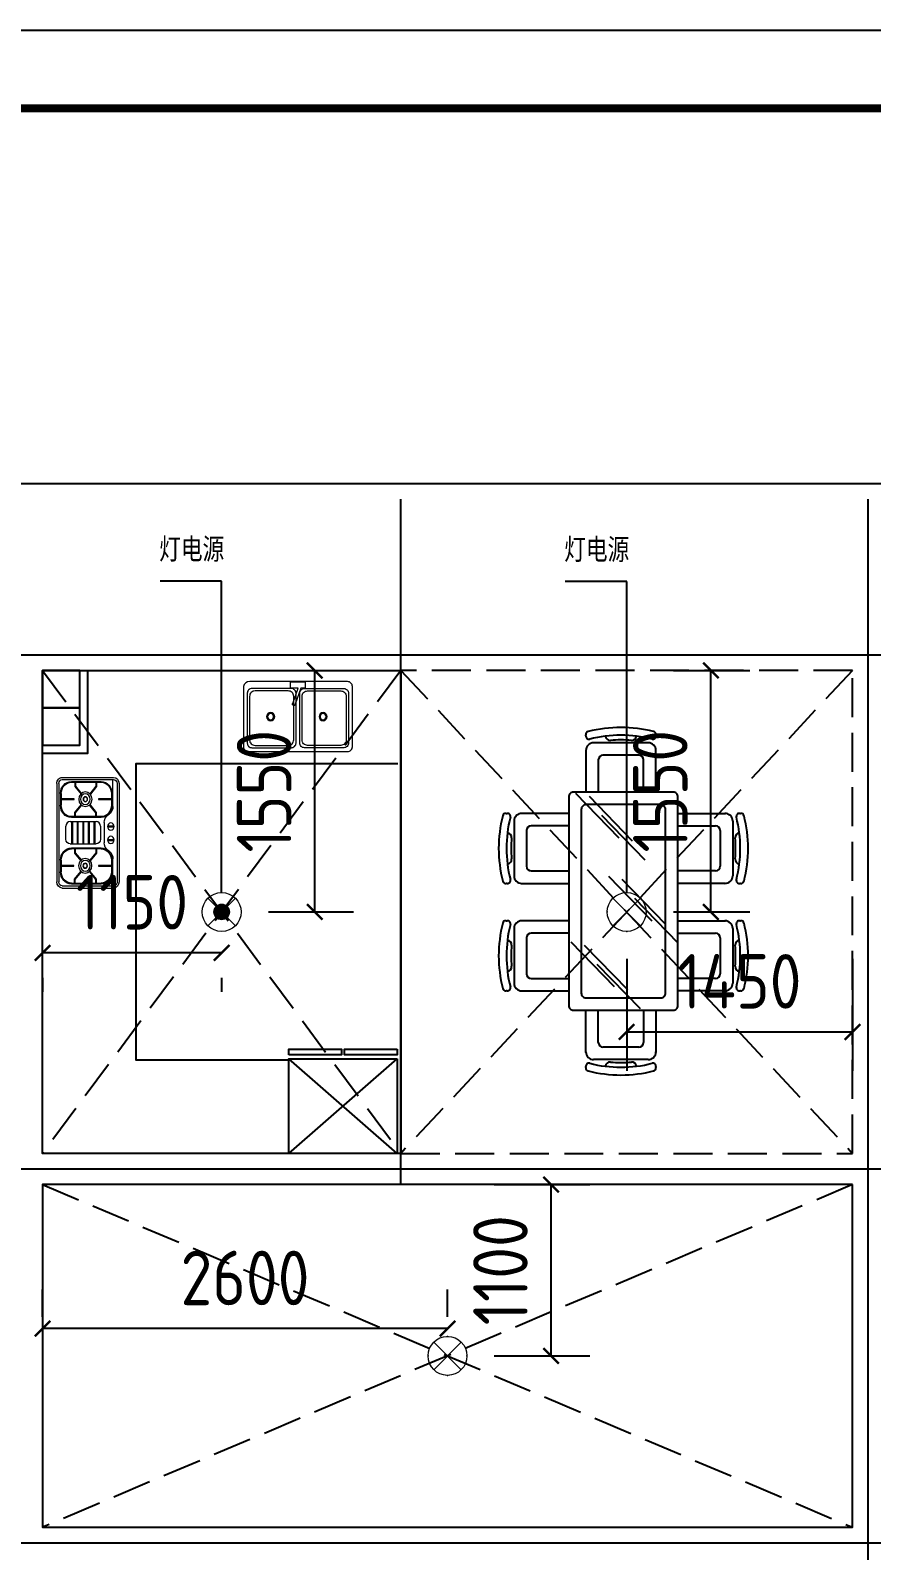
# Model space of a CAD drawing. Extents: x -29700 to 0, y 0 to 131000.
# Drawn here: x -19277 to -13877, y 99241 to 109000 of the extents above; entities that cross this region are included whole.
import ezdxf
from ezdxf.enums import TextEntityAlignment as Align

# ---------------------------------------------------------------- set-up
doc = ezdxf.new("R2010")
doc.units = 0
doc.header["$LTSCALE"] = 1000
doc.header["$MEASUREMENT"] = 0
doc.linetypes.add('__DASH', pattern=[0.35, 0.25, -0.1])
doc.layers.get('0').update_dxf_attribs({"linetype": 'CONTINUOUS'})
doc.layers.get('Defpoints').update_dxf_attribs({"linetype": 'CONTINUOUS'})
for name, color, linetype, lineweight in [('1-家具、卫生间洁具布置', 8, 'CONTINUOUS', 9), ('1-散水、台阶', 254, 'CONTINUOUS', 9), ('EQUIP-照明', 3, 'CONTINUOUS', 15), ('TK-引注', 50, 'CONTINUOUS', 15)]:
    doc.layers.add(name, color=color, linetype=linetype, lineweight=lineweight)
for name, color, linetype in [('DOTE', 1, 'CONTINUOUS'), ('TK', 4, 'CONTINUOUS'), ('家具', 8, 'CONTINUOUS')]:
    doc.layers.add(name, color=color, linetype=linetype)
doc.styles.add('_TEL_DIM', font='SIMPLEX', dxfattribs={"width": 0.8, "height": 3.5, "bigfont": 'HZTXT'})
doc.styles.add('HZTXT1', font='romans.shx', dxfattribs={"width": 0.7, "bigfont": 'GBHZFS.SHX'})
doc.styles.get("Standard").update_dxf_attribs({"font": 'gbenor.shx', "bigfont": 'gbcbig.shx'})
doc.styles.add('宋体', font='', dxfattribs={"width": 0.75})
doc.styles.get('宋体').set_extended_font_data('SimSun')
doc.dimstyles.get("Standard").update_dxf_attribs({"dimscale": 100, "dimtxt": 3.5, "dimasz": 1, "dimexe": 2.5, "dimexo": 3, "dimgap": 1.5, "dimtad": 1, "dimdec": 0, "dimzin": 0, "dimdsep": 46, "dimtxsty": 'Standard', "dimblk": 'ARCHTICK', "dimcen": 0.09, "dimclrd": 3, "dimclre": 3, "dimclrt": 2, "dimadec": 0, "dimazin": 0, "dimtfac": 1, "dimtdec": 0, "dimtix": 1, "dimtmove": 2, "dimatfit": 3, "dimfxl": 1, "dimtolj": 1, "dimtzin": 0, "dimarcsym": 0})

# ---------------------------------------------------------------- blocks, each defined once
blk = doc.blocks.new('A$C7DEA0922')
at = {"layer": '家具'}
for p, q in [((684.6, 2174.9), (684.6, 2178.1)), ((884.6, 2174.9), (884.6, 2178.1)), ((559.6, 2087.1), (559.6, 2076.8)), ((559.6, 2082.5), (559.6, 1815.6)), ((959.6, 2132.5), (609.6, 2132.5)), ((899.6, 2052.5), (669.6, 2052.5)), ((1009.6, 2076.8), (1009.6, 2087.1)), ((1009.6, 1815.6), (1009.6, 2082.5)), ((639.6, 2022.5), (639.6, 1815.6)), ((929.6, 1815.6), (929.6, 2022.5)), ((494.2, 1809.1), (771.2, 1523)), ((580.5, 1789.3), (857.6, 1503.1)), ((154.4, 1679.6), (144.1, 1679.6)), ((450.4, 1679.6), (148.6, 1679.6)), ((661, 1667.5), (938.1, 1381.4)), ((1150.4, 1679.6), (1452.2, 1679.6)), ((1446.5, 1679.6), (1456.8, 1679.6)), ((98.6, 1629.6), (98.6, 1279.6)), ((178.6, 1569.6), (178.6, 1339.6)), ((450.4, 1599.6), (208.6, 1599.6)), ((1150.4, 1599.6), (1392.2, 1599.6)), ((1422.2, 1569.6), (1422.2, 1339.6)), ((1502.2, 1629.6), (1502.2, 1279.6)), ((56.2, 1554.6), (53, 1554.6)), ((1544.6, 1554.6), (1547.8, 1554.6)), ((56.2, 1354.6), (53, 1354.6)), ((208.6, 1309.6), (450.4, 1309.6)), ((705.3, 1276.5), (982.3, 990.3)), ((1392.2, 1309.6), (1150.4, 1309.6)), ((1544.6, 1354.6), (1547.8, 1354.6)), ((144.1, 1229.6), (154.4, 1229.6)), ((148.6, 1229.6), (450.4, 1229.6)), ((791.6, 1256.6), (1068.6, 970.5)), ((1452.2, 1229.6), (1150.4, 1229.6)), ((1456.8, 1229.6), (1446.5, 1229.6)), ((872.1, 1134.9), (1149.2, 848.7)), ((154.4, 990.2), (144.1, 990.2)), ((450.4, 990.2), (148.6, 990.2)), ((1150.4, 990.2), (1452.2, 990.2)), ((1446.5, 990.2), (1456.8, 990.2)), ((98.6, 940.2), (98.6, 590.2)), ((178.6, 880.2), (178.6, 650.2)), ((450.4, 910.2), (208.6, 910.2)), ((1150.4, 910.2), (1392.2, 910.2)), ((1422.2, 880.2), (1422.2, 650.2)), ((1502.2, 940.2), (1502.2, 590.2)), ((56.2, 865.2), (53, 865.2)), ((463.4, 853.8), (740.4, 567.7)), ((549.7, 834), (826.8, 547.9)), ((1544.6, 865.2), (1547.8, 865.2)), ((630.2, 712.2), (907.3, 426.1)), ((56.2, 665.2), (53, 665.2)), ((208.6, 620.2), (450.4, 620.2)), ((1392.2, 620.2), (1150.4, 620.2)), ((1544.6, 665.2), (1547.8, 665.2)), ((144.1, 540.2), (154.4, 540.2)), ((148.6, 540.2), (450.4, 540.2)), ((1452.2, 540.2), (1150.4, 540.2)), ((1456.8, 540.2), (1446.5, 540.2)), ((559.6, 148.6), (559.6, 415.6)), ((639.6, 208.6), (639.6, 415.6)), ((929.6, 415.6), (929.6, 208.6)), ((1009.6, 415.6), (1009.6, 148.6)), ((559.6, 144.1), (559.6, 154.4)), ((959.6, 98.6), (609.6, 98.6)), ((899.6, 178.6), (669.6, 178.6)), ((1009.6, 154.4), (1009.6, 144.1)), ((684.6, 56.2), (684.6, 53)), ((884.6, 56.2), (884.6, 53))]:
    blk.add_line(p, q, dxfattribs=at)
for points in [[(450.4, 1785.6), (450.4, 445.6, 0.414214), (480.4, 415.6), (1120.4, 415.6, 0.414214), (1150.4, 445.6), (1150.4, 1785.6, 0.414214), (1120.4, 1815.6), (480.4, 1815.6, 0.414214)], [(530.4, 1705.6), (530.4, 525.6, 0.414214), (560.4, 495.6), (1040.4, 495.6, 0.414214), (1070.4, 525.6), (1070.4, 1705.6, 0.414214), (1040.4, 1735.6), (560.4, 1735.6, 0.414214)]]:
    blk.add_lwpolyline(points, format="xyb", close=True, dxfattribs=at)
for centre, radius, start, end in [((579.6, 2185.7), 20, 104.14705, 185.92158), ((579.6, 2175.4), 20, 174.07842, 284.32137), ((529.9, 2180.5), 30, 354.07842, 5.92158), ((784.6, 1372.4), 858.8, 75.85295, 104.14705), ((784.6, 1372.4), 808.8, 75.67863, 104.32137), ((714.6, 2178.1), 30, 186.02809, 274.96535), ((784.6, 1372.4), 778.8, 85.03465, 94.96535), ((854.6, 2178.1), 30, 265.03465, 353.97191), ((989.6, 2175.4), 20, 255.67863, 5.92158), ((989.6, 2185.7), 20, 354.07842, 75.85295), ((1039.4, 2180.5), 30, 174.07842, 185.92158), ((609.6, 2082.5), 50, 90, 180), ((669.6, 2022.5), 30, 90, 180), ((899.6, 2022.5), 30, 360, 90), ((959.6, 2082.5), 50, 360, 90), ((858.7, 1454.6), 858.8, 165.85295, 194.14705), ((45.4, 1659.6), 20, 84.07842, 165.85295), ((50.6, 1709.3), 30, 264.07842, 275.92158), ((55.8, 1659.6), 20, 345.67863, 95.92158), ((148.6, 1629.6), 50, 90, 180), ((1452.2, 1629.6), 50, 0, 90), ((1545.1, 1659.6), 20, 84.07842, 194.32137), ((1550.3, 1709.3), 30, 264.07842, 275.92158), ((1555.4, 1659.6), 20, 14.14705, 95.92158), ((742.1, 1454.6), 858.8, 345.85295, 14.14705), ((858.7, 1454.6), 808.8, 165.67863, 194.32137), ((208.6, 1569.6), 30, 90, 180), ((1392.2, 1569.6), 30, 0, 90), ((742.1, 1454.6), 808.8, 345.67863, 14.32137), ((53, 1524.6), 30, 355.03465, 83.97191), ((858.7, 1454.6), 778.8, 175.03465, 184.96535), ((1547.8, 1524.6), 30, 96.02809, 184.96535), ((742.1, 1454.6), 778.8, 355.03465, 4.96535), ((53, 1384.6), 30, 276.02809, 4.96535), ((1547.8, 1384.6), 30, 175.03465, 263.97191), ((148.6, 1279.6), 50, 180, 270), ((208.6, 1339.6), 30, 180, 270), ((1392.2, 1339.6), 30, 270, 0), ((1452.2, 1279.6), 50, 270, 0), ((45.4, 1249.6), 20, 194.14705, 275.92158), ((50.6, 1199.9), 30, 84.07842, 95.92158), ((55.8, 1249.6), 20, 264.07842, 14.32137), ((1545.1, 1249.6), 20, 165.67863, 275.92158), ((1550.3, 1199.9), 30, 84.07842, 95.92158), ((1555.4, 1249.6), 20, 264.07842, 345.85295), ((45.4, 970.2), 20, 84.07842, 165.85295), ((50.6, 1020), 30, 264.07842, 275.92158), ((55.8, 970.2), 20, 345.67863, 95.92158), ((148.6, 940.2), 50, 90, 180), ((1452.2, 940.2), 50, 0, 90), ((1545.1, 970.2), 20, 84.07842, 194.32137), ((1550.3, 1020), 30, 264.07842, 275.92158), ((1555.4, 970.2), 20, 14.14705, 95.92158), ((858.7, 765.2), 858.8, 165.85295, 194.14705), ((858.7, 765.2), 808.8, 165.67863, 194.32137), ((208.6, 880.2), 30, 90, 180), ((1392.2, 880.2), 30, 0, 90), ((742.1, 765.2), 808.8, 345.67863, 14.32137), ((742.1, 765.2), 858.8, 345.85295, 14.14705), ((53, 835.2), 30, 355.03465, 83.97191), ((858.7, 765.2), 778.8, 175.03465, 184.96535), ((1547.8, 835.2), 30, 96.02809, 184.96535), ((742.1, 765.2), 778.8, 355.03465, 4.96535), ((53, 695.2), 30, 276.02809, 4.96535), ((1547.8, 695.2), 30, 175.03465, 263.97191), ((148.6, 590.2), 50, 180, 270), ((208.6, 650.2), 30, 180, 270), ((1392.2, 650.2), 30, 270, 0), ((1452.2, 590.2), 50, 270, 0), ((45.4, 560.2), 20, 194.14705, 275.92158), ((50.6, 510.5), 30, 84.07842, 95.92158), ((55.8, 560.2), 20, 264.07842, 14.32137), ((1545.1, 560.2), 20, 165.67863, 275.92158), ((1550.3, 510.5), 30, 84.07842, 95.92158), ((1555.4, 560.2), 20, 264.07842, 345.85295), ((669.6, 208.6), 30, 180, 270), ((899.6, 208.6), 30, 270, 0), ((609.6, 148.6), 50, 180, 270), ((959.6, 148.6), 50, 270, 0), ((579.6, 55.8), 20, 75.67863, 185.92158), ((579.6, 45.4), 20, 174.07842, 255.85295), ((529.9, 50.6), 30, 354.07842, 5.92158), ((784.6, 858.7), 858.8, 255.85295, 284.14705), ((784.6, 858.7), 808.8, 255.67863, 284.32137), ((714.6, 53), 30, 85.03465, 173.97191), ((784.6, 858.7), 778.8, 265.03465, 274.96535), ((854.6, 53), 30, 6.02809, 94.96535), ((989.6, 55.8), 20, 354.07842, 104.32137), ((989.6, 45.4), 20, 284.14705, 5.92158), ((1039.4, 50.6), 30, 174.07842, 185.92158)]:
    blk.add_arc(centre, radius, start, end, dxfattribs=at)
blk = doc.blocks.new('A$C1492080E')
at = {"layer": '家具'}
for p, q in [((670, 0), (62.5, 696)), ((670, 696), (62.5, 0))]:
    blk.add_line(p, q, dxfattribs=at)
for points in [[(38.2, 696), (0, 696), (0, 358), (38.2, 358)], [(62.5, 0), (670, 0), (670, 696), (62.5, 696)], [(0, 0), (38.2, 0), (38.2, 338), (0, 338)]]:
    blk.add_lwpolyline(points, close=True, dxfattribs=at)
blk = doc.blocks.new('A$C750C4C91')
at = {"layer": '1-散水、台阶', "color": 0, "extrusion": (0, 0, -1)}
for points in [[(-700, 407.5), (-700, 418.2, -0.414214), (-668.5, 449.7), (-41.5, 449.7, -0.354124), (0, 418.2), (0, 31.5, -0.414214), (-31.5, 0), (-668.5, 0, -0.414214), (-700, 31.5), (-700, 407.5)], [(-316.9, 308.8), (-317.2, 309.5), (-352.3, 407.3), (-330.4, 407.3, 0.057541), (-326.1, 409.4), (-326.1, 407.3), (-303.4, 407.3), (-303.4, 447.7), (-326.1, 447.7), (-326.1, 446.3, 0.168143), (-330.6, 447.7), (-397.1, 447.7), (-397.1, 407.3), (-369.5, 407.3), (-332.4, 304), (-332.1, 303.3)]]:
    blk.add_lwpolyline(points, format="xyb", dxfattribs=at)
for points in [[(-54.9, 25.3), (-308.1, 25.3, -0.414214), (-338.1, 55.3), (-338.1, 375, -0.414214), (-308.1, 405), (-54.9, 405, -0.414214), (-24.9, 375), (-24.9, 55.3, -0.414214)], [(-645, 25.3), (-391.8, 25.3, 0.414214), (-361.8, 55.3), (-361.8, 375, 0.414214), (-391.8, 405), (-645, 405, 0.414214), (-675, 375), (-675, 55.3, 0.414214)], [(-74.9, 40.3), (-288.1, 40.3, -0.414214), (-323.1, 75.3), (-323.1, 355, -0.414214), (-288.1, 390), (-74.9, 390, -0.414214), (-39.9, 355), (-39.9, 75.3, -0.414214)], [(-625, 40.3), (-411.8, 40.3, 0.414214), (-376.8, 75.3), (-376.8, 355, 0.414214), (-411.8, 390), (-625, 390, 0.414214), (-660, 355), (-660, 75.3, 0.414214)]]:
    blk.add_lwpolyline(points, format="xyb", close=True, dxfattribs=at)
for centre, radius in [((-175, 224.7), 26), ((-175, 224.7), 19.5), ((-511.9, 224.7), 26), ((-511.9, 224.7), 19.5)]:
    blk.add_circle(centre, radius, dxfattribs=at)
for centre, radius, start, end in [((-324.1, 304.9), 9.11, 209.09018, 10.45701), ((-320.6, 305), 5.61, 15.60113, 52.94879), ((-324.3, 305.3), 8.13, 194.72799, 24.8192), ((-327, 302.7), 5.61, 166.5984, 203.94606)]:
    blk.add_arc(centre, radius, start, end, dxfattribs=at)
blk = doc.blocks.new('140-100base（标准层）$0$双炉平面')
for p, q in [((316, 400), (-316, 400)), ((-355, 364.4), (-355, 137.8)), ((-341, 364.4), (-341, 137.8)), ((-329.1, 305.3), (-329.1, 115.5)), ((-323.6, 305.3), (-323.6, 115.5)), ((316, 387.2), (-316, 387.2)), ((-176.1, 376.4), (-251, 376.4)), ((-176.1, 371.4), (-251, 371.4)), ((-209.7, 371.4), (-214.9, 371.4)), ((-214.9, 371.4), (-214.9, 289.4)), ((-209.7, 289.6), (-209.7, 371.4)), ((-103.6, 115.5), (-103.6, 305.3)), ((-98.1, 115.5), (-98.1, 305.3)), ((-71.4, 314.8), (-71.4, 146.5)), ((71.4, 305), (-71.4, 305)), ((-71.4, 297.5), (71.4, 297.5)), ((-42.1, 341.4), (42.1, 341.4)), ((71.4, 314.8), (71.4, 146.5)), ((98.1, 115.5), (98.1, 305.3)), ((103.6, 115.5), (103.6, 305.3)), ((251, 376.4), (176.1, 376.4)), ((251, 371.4), (176.1, 371.4)), ((217.4, 370.4), (212.3, 370.4)), ((212.3, 370.4), (212.3, 288.4)), ((217.4, 288.6), (217.4, 370.4)), ((323.6, 305.3), (323.6, 115.5)), ((329.1, 305.3), (329.1, 115.5)), ((341, 364.4), (341, 137.8)), ((355, 364.4), (355, 137.8)), ((-323.6, 285.4), (-297.6, 285.4)), ((-323.6, 281.2), (-299.4, 281.2)), ((-299.4, 281.2), (-251.6, 242.2)), ((-297.6, 285.4), (-248.5, 245.4)), ((-248.5, 245.4), (-251.6, 242.2)), ((-214.9, 289.4), (-209.7, 289.6)), ((-130.8, 285.4), (-179.9, 245.4)), ((-176.8, 242.2), (-179.9, 245.4)), ((-129, 281.2), (-176.8, 242.2)), ((-103.6, 285.4), (-130.8, 285.4)), ((-103.6, 281.2), (-129, 281.2)), ((71.4, 269.7), (-71.4, 269.7)), ((-71.4, 262.2), (71.4, 262.2)), ((71.4, 233.3), (-71.4, 233.3)), ((-71.4, 225.8), (71.4, 225.8)), ((71.4, 198), (-71.4, 198)), ((103.6, 284.4), (129.5, 284.4)), ((103.6, 280.2), (127.8, 280.2)), ((127.8, 280.2), (175.6, 241.2)), ((129.5, 284.4), (178.7, 244.4)), ((178.7, 244.4), (175.6, 241.2)), ((212.3, 288.4), (217.4, 288.6)), ((296.4, 284.4), (247.2, 244.4)), ((250.3, 241.2), (247.2, 244.4)), ((298.2, 280.2), (250.3, 241.2)), ((323.6, 284.4), (296.4, 284.4)), ((323.6, 280.2), (298.2, 280.2)), ((-355, 137.8), (-355, 35.6)), ((-341, 137.8), (-341, 35.6)), ((-323.6, 149.5), (-299.4, 149.5)), ((-323.6, 145.3), (-297.6, 145.3)), ((-299.4, 149.5), (-251.6, 188.5)), ((-297.6, 145.3), (-248.5, 185.3)), ((-251.6, 188.5), (-248.5, 185.3)), ((-209.4, 132.9), (-214.6, 132.9)), ((-214.6, 132.9), (-214.6, 49.5)), ((-209.4, 49.5), (-209.4, 132.9)), ((-179.9, 185.3), (-176.8, 188.5)), ((-130.8, 145.3), (-179.9, 185.3)), ((-129, 149.5), (-176.8, 188.5)), ((-103.6, 145.3), (-130.8, 145.3)), ((-103.6, 149.5), (-129, 149.5)), ((-71.4, 190.5), (71.4, 190.5)), ((71.4, 161.6), (-71.4, 161.6)), ((-71.4, 154.1), (71.4, 154.1)), ((42.1, 119.8), (-42.1, 119.8)), ((103.6, 148.5), (127.8, 148.5)), ((103.6, 144.3), (129.5, 144.3)), ((127.8, 148.5), (175.6, 187.5)), ((129.5, 144.3), (178.7, 184.3)), ((175.6, 187.5), (178.7, 184.3)), ((217.8, 131.9), (212.6, 131.9)), ((212.6, 131.9), (212.6, 48.5)), ((217.8, 48.5), (217.8, 131.9)), ((247.2, 184.3), (250.3, 187.5)), ((296.4, 144.3), (247.2, 184.3)), ((298.2, 148.5), (250.3, 187.5)), ((323.6, 144.3), (296.4, 144.3)), ((323.6, 148.5), (298.2, 148.5)), ((341, 137.8), (341, 35.6)), ((355, 137.8), (355, 35.6)), ((-341, 39.1), (-167.7, 39.1)), ((316, 12.8), (-316, 12.8)), ((316, 0), (-316, 0)), ((-176.1, 49.4), (-251, 49.4)), ((-176.1, 44.4), (-251, 44.4)), ((-214.6, 49.5), (-209.4, 49.5)), ((-118.4, 63.7), (-113.4, 70.8)), ((64.9, 95.4), (-64, 95.4)), ((-44.7, 73.5), (-50.7, 73.5)), ((-50.7, 73.5), (-50.7, 33.3)), ((-50.7, 33.3), (-44.7, 33.3)), ((-44.7, 33.3), (-44.7, 73.5)), ((42.9, 73.5), (36.9, 73.5)), ((36.9, 73.5), (36.9, 33.3)), ((36.9, 33.3), (42.9, 33.3)), ((42.9, 33.3), (42.9, 73.5)), ((114.2, 70.8), (119.3, 63.7)), ((168.6, 39.1), (341, 39.1)), ((251, 49.4), (176.1, 49.4)), ((251, 44.4), (176.1, 44.4)), ((212.6, 48.5), (217.8, 48.5))]:
    blk.add_line(p, q)
at = {"extrusion": (0, 0, -1)}
for centre, major_axis, start_param, end_param in [((-316, 364.4), (39, 0), 3.141593, 4.712389), ((316, 364.4), (-39, 0), 1.570796, 3.141593), ((-316, 364.4), (-25, 0), 0, 1.570796), ((-251, 305.3), (-78, 0), 0, 1.570796), ((-251, 305.3), (-72.6, 0), 0, 1.570796), ((-176.1, 305.3), (78, 0), -1.570796, 0), ((-176.1, 305.3), (72.6, 0), -1.570796, 0), ((-42.1, 314.8), (29.3, 0), 3.141593, 4.712389), ((176.1, 305.3), (-78, 0), 0, 1.570796), ((176.1, 305.3), (-72.6, 0), 0, 1.570796), ((251, 305.3), (78, 0), -1.570796, 0), ((251, 305.3), (72.6, 0), -1.570796, 0), ((316, 364.4), (25, 0), -1.570796, 0), ((-251, 115.5), (78, 0), 1.570796, 3.141593), ((-251, 115.5), (72.6, 0), 1.570796, 3.141593), ((-251, 115.5), (72.6, 0), 1.570796, 3.141593), ((-176.1, 115.5), (-72.6, 0), 3.141593, 4.712389), ((-176.1, 115.5), (-78, 0), 3.141593, 4.712389), ((-42.1, 146.5), (-29.3, 0), 4.712389, 6.283185), ((176.1, 115.5), (78, 0), 1.570796, 3.141593), ((176.1, 115.5), (72.6, 0), 1.570796, 3.141593), ((251, 115.5), (-72.6, 0), 3.141593, 4.712389), ((251, 115.5), (-78, 0), 3.141593, 4.712389), ((-316, 35.6), (-39, 0), 4.712389, 6.283185), ((-316, 35.6), (25, 0), 1.570796, 3.141593), ((-167.7, 92.4), (-58.5, 0), 3.710405, 4.712389), ((-64, 42.1), (-58.5, 0), 0.568812, 1.570796), ((-46.1, 53), (23.1, 0), 1.570796326794903, 7.853981633974489), ((39.6, 53), (23.1, 0), 1.570796326794887, 7.853981633974474), ((64.9, 42.1), (58.5, 0), -1.570796, -0.568812), ((168.6, 92.4), (58.5, 0), 1.570796, 2.57278), ((316, 35.6), (-25, 0), 3.141593, 4.712389), ((316, 35.6), (39, 0), 0, 1.570796)]:
    blk.add_ellipse(centre, major_axis=major_axis, ratio=0.911111, start_param=start_param, end_param=end_param, dxfattribs=at)
for centre, major_axis, start_param, end_param in [((42.1, 314.8), (-29.3, 0), 3.141593, 4.712389), ((42.1, 146.5), (29.3, 0), 4.712389, 6.283185)]:
    blk.add_ellipse(centre, major_axis=major_axis, ratio=0.911111, start_param=start_param, end_param=end_param)
for centre, major_axis in [((-212.1, 217.2), (-46.7, 0)), ((-212.1, 217.2), (-34.2, 0)), ((-212.1, 217.2), (-16, 0)), ((-212.1, 217.2), (-13.8, 0)), ((215, 216.2), (-46.7, 0)), ((215, 216.2), (-34.2, 0)), ((215, 216.2), (-16, 0)), ((215, 216.2), (-13.8, 0))]:
    blk.add_ellipse(centre, major_axis=major_axis, ratio=0.911111, dxfattribs=at)
blk = doc.blocks.new('；u；')
at = {"color": 251}
blk.add_lwpolyline([(69126.2, -74798.5), (64726.2, -74798.5), (64726.2, -62398.5), (78926.2, -62398.5), (78926.2, -74798.5), (74526.2, -74798.5)], dxfattribs=at)
at = {"layer": '1-家具、卫生间洁具布置', "color": 251, "lineweight": -3}
for points in [[(69466.2, -63598.5), (69226.2, -63598.5), (69226.2, -63838.5), (69466.2, -63838.5)], [(69466.2, -63838.5), (69226.2, -63838.5), (69226.2, -64078.5), (69466.2, -64078.5)]]:
    blk.add_lwpolyline(points, close=True, dxfattribs=at)
blk.add_lwpolyline([(69226.2, -64128.5), (69516.2, -64128.5), (69516.2, -63598.5)], dxfattribs=at)
at = {"layer": 'DOTE', "color": 251}
for p, q in [((71526.2, -66898.5), (71526.2, -62498.5)), ((74526.2, -74698.5), (74526.2, -62498.5)), ((64826.2, -63498.5), (78826.2, -63498.5)), ((64826.2, -66798.5), (78826.2, -66798.5)), ((64826.2, -69198.5), (78826.2, -69198.5))]:
    blk.add_line(p, q, dxfattribs=at)
at = {"layer": '家具', "color": 251}
blk.add_lwpolyline([(71507.4, -64198.5), (69826.2, -64198.5), (69826.2, -66098.5), (70806.6, -66098.5)], dxfattribs=at)
at = {"layer": '1-家具、卫生间洁具布置', "color": 251, "lineweight": -3}
blk.add_blockref('A$C750C4C91', (70515.6, -64119.3), dxfattribs=at)
at = {"layer": '1-家具、卫生间洁具布置', "color": 251, "lineweight": -3, "rotation": 90.00002347127139}
blk.add_blockref('140-100base（标准层）$0$双炉平面', (69717.7, -64639.8), dxfattribs=at)
at = {"layer": '1-家具、卫生间洁具布置', "color": 251, "lineweight": -3, "xscale": -1, "rotation": 90}
blk.add_blockref('A$C1492080E', (71502.6, -66028.4), dxfattribs=at)
at = {"layer": '家具', "color": 251}
blk.add_blockref('A$C7DEA0922', (72154.6, -66195.1), dxfattribs=at)
blk = doc.blocks.new('$equip$00002539')
for p, q in [((-0.354, 0.354), (0.354, -0.354)), ((0.354, 0.354), (-0.354, -0.354))]:
    blk.add_line(p, q)
at = {"const_width": 0.016}
blk.add_lwpolyline([(-0.5, 0, 1), (0.5, 0, 1), (-0.5, 0, 0.911406)], format="xyb", dxfattribs=at)
blk.add_circle((0, 0), 0.5)
for p in [(0, 0.5), (-0.5, 0), (0.5, 0), (0, -0.5)]:
    blk.add_point(p)
at = {"color": 7, "style": '_TEL_DIM', "flags": 1}
blk.add_attdef('A', text='', height=0.00002, dxfattribs=at).set_placement((0, 0), align=Align.MIDDLE_CENTER)
blk = doc.blocks.new('_ArchTick')
at = {"color": 0, "linetype": 'ByBlock', "const_width": 0.15}
blk.add_lwpolyline([(-0.5, -0.5), (0.5, 0.5)], dxfattribs=at)
blk = doc.blocks.new('*D110')
at = {"color": 3, "lineweight": -2, "transparency": 16777216}
for p, q in [((-18048.9, 103078), (-19198.9, 103078)), ((-19198.9, 102918), (-19198.9, 102828)), ((-18048.9, 102918), (-18048.9, 102828))]:
    blk.add_line(p, q, dxfattribs=at)
at = {"layer": 'Defpoints', "color": 0, "transparency": 16777216}
for p in [(-19198.9, 103218), (-18048.9, 103218), (-19198.9, 103078)]:
    blk.add_point(p, dxfattribs=at)
at = {"color": 3, "lineweight": -2, "transparency": 16777216, "xscale": 100, "yscale": 100, "zscale": 100, "rotation": 180}
blk.add_blockref('_ArchTick', (-19198.9, 103078), dxfattribs=at)
at = {"color": 3, "lineweight": -2, "transparency": 16777216, "xscale": 100, "yscale": 100, "zscale": 100}
blk.add_blockref('_ArchTick', (-18048.9, 103078), dxfattribs=at)
at = {"color": 2, "transparency": 16777216, "insert": (-18623.9, 103403), "char_height": 350, "attachment_point": 5}
blk.add_mtext('\\A1;1150', dxfattribs=at)
blk = doc.blocks.new('*D111')
at = {"color": 3, "lineweight": -2, "transparency": 16777216}
for p, q in [((-17748.9, 104890.7), (-17201.5, 104890.7)), ((-17451.5, 103340.7), (-17451.5, 104890.7)), ((-17748.9, 103340.7), (-17201.5, 103340.7))]:
    blk.add_line(p, q, dxfattribs=at)
at = {"layer": 'Defpoints', "color": 0, "transparency": 16777216}
for p in [(-18048.9, 104890.7), (-17451.5, 104890.7), (-18048.9, 103340.7)]:
    blk.add_point(p, dxfattribs=at)
at = {"color": 3, "lineweight": -2, "transparency": 16777216, "xscale": 100, "yscale": 100, "zscale": 100}
for p, rotation in [((-17451.5, 104890.7), 90), ((-17451.5, 103340.7), 270)]:
    blk.add_blockref('_ArchTick', p, dxfattribs=dict(at, rotation=rotation))
at = {"color": 2, "transparency": 16777216, "insert": (-17776.5, 104115.7), "char_height": 350, "attachment_point": 5, "rotation": 90}
blk.add_mtext('\\A1;1550', dxfattribs=at)
blk = doc.blocks.new('*D112')
at = {"color": 3, "lineweight": -2, "transparency": 16777216}
for p, q in [((-15148.9, 104890.7), (-14658.2, 104890.7)), ((-14908.2, 103340.7), (-14908.2, 104890.7)), ((-15148.9, 103340.7), (-14658.2, 103340.7))]:
    blk.add_line(p, q, dxfattribs=at)
at = {"layer": 'Defpoints', "color": 0, "transparency": 16777216}
for p in [(-15448.9, 104890.7), (-14908.2, 104890.7), (-15448.9, 103340.7)]:
    blk.add_point(p, dxfattribs=at)
at = {"color": 3, "lineweight": -2, "transparency": 16777216, "xscale": 100, "yscale": 100, "zscale": 100}
for p, rotation in [((-14908.2, 104890.7), 90), ((-14908.2, 103340.7), 270)]:
    blk.add_blockref('_ArchTick', p, dxfattribs=dict(at, rotation=rotation))
at = {"color": 2, "transparency": 16777216, "insert": (-15233.2, 104115.7), "char_height": 350, "attachment_point": 5, "rotation": 90}
blk.add_mtext('\\A1;1550', dxfattribs=at)
blk = doc.blocks.new('*D113')
at = {"color": 3, "lineweight": -2, "transparency": 16777216}
for p, q in [((-15448.9, 103040.7), (-15448.9, 102320.2)), ((-13998.9, 103040.7), (-13998.9, 102320.2)), ((-15448.9, 102570.2), (-13998.9, 102570.2))]:
    blk.add_line(p, q, dxfattribs=at)
at = {"layer": 'Defpoints', "color": 0, "transparency": 16777216}
for p in [(-15448.9, 103340.7), (-13998.9, 103340.7), (-13998.9, 102570.2)]:
    blk.add_point(p, dxfattribs=at)
at = {"color": 3, "lineweight": -2, "transparency": 16777216, "xscale": 100, "yscale": 100, "zscale": 100, "rotation": 180}
blk.add_blockref('_ArchTick', (-15448.9, 102570.2), dxfattribs=at)
at = {"color": 3, "lineweight": -2, "transparency": 16777216, "xscale": 100, "yscale": 100, "zscale": 100}
blk.add_blockref('_ArchTick', (-13998.9, 102570.2), dxfattribs=at)
at = {"color": 2, "transparency": 16777216, "insert": (-14723.9, 102895.2), "char_height": 350, "attachment_point": 5}
blk.add_mtext('\\A1;1450', dxfattribs=at)
blk = doc.blocks.new('*D116')
at = {"color": 3, "lineweight": -2, "transparency": 16777216}
for p, q in [((-19198.9, 100740.7), (-19198.9, 100916.1)), ((-16598.9, 100740.7), (-16598.9, 100916.1)), ((-16598.9, 100666.1), (-19198.9, 100666.1))]:
    blk.add_line(p, q, dxfattribs=at)
at = {"layer": 'Defpoints', "color": 0, "transparency": 16777216}
for p in [(-19198.9, 100666.1), (-19198.9, 100440.7), (-16598.9, 100440.7)]:
    blk.add_point(p, dxfattribs=at)
at = {"color": 3, "lineweight": -2, "transparency": 16777216, "xscale": 100, "yscale": 100, "zscale": 100, "rotation": 180}
blk.add_blockref('_ArchTick', (-19198.9, 100666.1), dxfattribs=at)
at = {"color": 3, "lineweight": -2, "transparency": 16777216, "xscale": 100, "yscale": 100, "zscale": 100}
blk.add_blockref('_ArchTick', (-16598.9, 100666.1), dxfattribs=at)
at = {"color": 2, "transparency": 16777216, "insert": (-17898.9, 100991.1), "char_height": 350, "attachment_point": 5}
blk.add_mtext('\\A1;2600', dxfattribs=at)
blk = doc.blocks.new('*D117')
at = {"color": 3, "lineweight": -2, "transparency": 16777216}
for p, q in [((-16298.9, 101590.7), (-15684.3, 101590.7)), ((-15934.3, 100490.7), (-15934.3, 101590.7)), ((-16298.9, 100490.7), (-15684.3, 100490.7))]:
    blk.add_line(p, q, dxfattribs=at)
at = {"layer": 'Defpoints', "color": 0, "transparency": 16777216}
for p in [(-16598.9, 101590.7), (-15934.3, 101590.7), (-16598.9, 100490.7)]:
    blk.add_point(p, dxfattribs=at)
at = {"color": 3, "lineweight": -2, "transparency": 16777216, "xscale": 100, "yscale": 100, "zscale": 100}
for p, rotation in [((-15934.3, 101590.7), 90), ((-15934.3, 100490.7), 270)]:
    blk.add_blockref('_ArchTick', p, dxfattribs=dict(at, rotation=rotation))
at = {"color": 2, "transparency": 16777216, "insert": (-16259.3, 101040.7), "char_height": 350, "attachment_point": 5, "rotation": 90}
blk.add_mtext('\\A1;1100', dxfattribs=at)
blk = doc.blocks.new('$equip$00001149')
for p, q in [((-0.354, 0.354), (0.354, -0.354)), ((0.354, 0.354), (-0.354, -0.354))]:
    blk.add_line(p, q)
for radius in [0.5, 0.2]:
    blk.add_circle((0, 0), radius)
for points in [[(-0.173, 0.1), (0.173, 0.1), (-0.2, 0), (0.2, 0)], [(-0.173, -0.1), (0.173, -0.1), (-0.2, 0), (0.2, 0)], [(-0.1, 0.173), (0.1, 0.173), (-0.173, 0.1), (0.173, 0.1)], [(0, 0.2), (0, 0.2), (-0.1, 0.173), (0.1, 0.173)], [(-0.1, -0.173), (0.1, -0.173), (-0.173, -0.1), (0.173, -0.1)], [(0, -0.2), (0, -0.2), (-0.1, -0.173), (0.1, -0.173)]]:
    blk.add_solid(points)
at = {"flags": 9}
blk.add_attdef('A', (0, 0), '', height=0.00002, dxfattribs=at)
blk = doc.blocks.new('*U59')
at = {"color": 3}
blk.add_lwpolyline([(-59400, 0), (0, 0), (0, 42000), (-59400, 42000)], close=True, dxfattribs=at)
at = {"color": 3, "const_width": 100}
blk.add_lwpolyline([(-56900, 1000), (-1000, 1000), (-1000, 41000), (-56900, 41000)], close=True, dxfattribs=at)
at = {"layer": 'TK', "color": 4, "style": 'HZTXT1'}
for tag, height, width, p in [('项目负责1', 400, 0.6, (-4500, 19196)), ('项目负责2', 400, 0.6, (-4500, 18296)), ('专责', 400, 0.6, (-4500, 17396)), ('审定', 400, 0.6, (-4500, 16496)), ('审核', 400, 0.6, (-4500, 15596)), ('校对', 400, 0.6, (-4500, 14696)), ('设计', 400, 0.6, (-4500, 13796)), ('绘图', 400, 0.6, (-4500, 12896)), ('建设单位', 450, 0.6, (-4500, 11050)), ('工号', 400, 0.5, (-5501, 3507)), ('版次', 400, 0.7, (-2138, 3498)), ('阶段', 400, 0.7, (-2138, 2498)), ('比例', 400, 0.7, (-5491, 1513)), ('日期', 400, 0.7, (-2138, 1498))]:
    blk.add_attdef(tag, text='', height=height, dxfattribs=dict(at, width=width)).set_placement(p, align=Align.MIDDLE)
at = {"layer": 'TK', "color": 1, "lineweight": -3, "style": 'HZTXT1', "width": 0.6}
blk.add_attdef('工程名称', text='', height=450, dxfattribs=at).set_placement((-4500, 9050), align=Align.MIDDLE)
at = {"layer": 'TK', "color": 4, "lineweight": -3, "style": 'HZTXT1', "width": 0.6}
blk.add_attdef('子项名称', text='', height=450, dxfattribs=at).set_placement((-4500, 7050), align=Align.MIDDLE)
at = {"layer": 'TK', "color": 1, "lineweight": -3, "style": 'HZTXT1', "width": 0.6}
blk.add_attdef('图名', text='', height=400, dxfattribs=at).set_placement((-4558, 4958), align=Align.MIDDLE_CENTER)
at = {"layer": 'TK', "color": 1, "style": 'HZTXT1', "width": 0.7}
blk.add_attdef('图号', text='', height=400, dxfattribs=at).set_placement((-5491, 2513), align=Align.MIDDLE)

msp = doc.modelspace()

# ---------------------------------------------------------------- linework, layer by layer
at = {"color": 1}
for p, q in [((-18048.9, 105464.6), (-18444.5, 105464.6)), ((-18048.9, 103468), (-18048.9, 105464.6)), ((-15448.9, 105462.3), (-15844.5, 105462.3)), ((-15448.9, 103465.7), (-15448.9, 105462.3))]:
    msp.add_line(p, q, dxfattribs=at)
at = {"color": 8, "linetype": '__DASH'}
for p, q in [((-16898.9, 104890.7), (-19198.9, 101790.7)), ((-19198.9, 104890.7), (-16898.9, 101790.7)), ((-13998.9, 104890.7), (-16898.9, 101790.7)), ((-16898.9, 104890.7), (-13998.9, 101790.7)), ((-19198.9, 101590.7), (-13998.9, 99390.7)), ((-13998.9, 101590.7), (-19198.9, 99390.7))]:
    msp.add_line(p, q, dxfattribs=at)
at = {"color": 8}
for points in [[(-19198.9, 104890.7), (-16898.9, 104890.7), (-16898.9, 101790.7), (-19198.9, 101790.7)], [(-13998.9, 101590.7), (-19198.9, 101590.7), (-19198.9, 99390.7), (-13998.9, 99390.7)]]:
    msp.add_lwpolyline(points, close=True, dxfattribs=at)
at = {"color": 8, "linetype": '__DASH'}
msp.add_lwpolyline([(-13998.9, 104890.7), (-16898.9, 104890.7), (-16898.9, 101790.7), (-13998.9, 101790.7)], close=True, dxfattribs=at)

# ---------------------------------------------------------------- block references
at = {"color": 0, "xscale": 0.5, "yscale": 0.5, "zscale": 0.5}
msp.add_blockref('*U59', (0, 88000), dxfattribs=at)
at = {"color": 1}
msp.add_blockref('；u；', (-88425.1, 168489.1), dxfattribs=at)
at = {"layer": 'EQUIP-照明', "color": 1, "xscale": 250, "yscale": 250, "zscale": 250}
for name, p in [('$equip$00001149', (-18048.9, 103340.7)), ('$equip$00002539', (-15448.9, 103340.7)), ('$equip$00002539', (-16598.9, 100490.7))]:
    msp.add_blockref(name, p, dxfattribs=at)

# ---------------------------------------------------------------- texts
at = {"layer": 'TK-引注', "char_height": 136.12, "attachment_point": 3, "style": '宋体'}
for insert in [(-18032.3, 105739.8), (-15432.3, 105737.5)]:
    msp.add_mtext('灯电源', dxfattribs=dict(at, insert=insert))

# ---------------------------------------------------------------- dimensions: what is measured, and where the dimension line sits
at = {"color": 1}
for base, p1, p2, picture, middle in [((-17451.5, 104890.7), (-18048.9, 103340.7), (-18048.9, 104890.7), '*D111', (-17776.5, 104115.7)), ((-14908.2, 104890.7), (-15448.9, 103340.7), (-15448.9, 104890.7), '*D112', (-15233.2, 104115.7)), ((-15934.3, 101590.7), (-16598.9, 100490.7), (-16598.9, 101590.7), '*D117', (-16259.3, 101040.7))]:
    dim = msp.add_linear_dim(base=base, p1=p1, p2=p2, angle=90, dimstyle='Standard', dxfattribs=at)
    dim.commit()
    dim.dimension.update_dxf_attribs({"geometry": picture, "text_midpoint": middle})
for base, p1, p2, picture, middle in [((-19198.9, 103078), (-18048.9, 103218), (-19198.9, 103218), '*D110', (-18623.9, 103403)), ((-13998.9, 102570.2), (-15448.9, 103340.7), (-13998.9, 103340.7), '*D113', (-14723.9, 102895.2)), ((-19198.9, 100666.1), (-16598.9, 100440.7), (-19198.9, 100440.7), '*D116', (-17898.9, 100991.1))]:
    dim = msp.add_linear_dim(base=base, p1=p1, p2=p2, dimstyle='Standard', dxfattribs=at)
    dim.commit()
    dim.dimension.update_dxf_attribs({"geometry": picture, "text_midpoint": middle})

doc.saveas('drawing.dxf')
